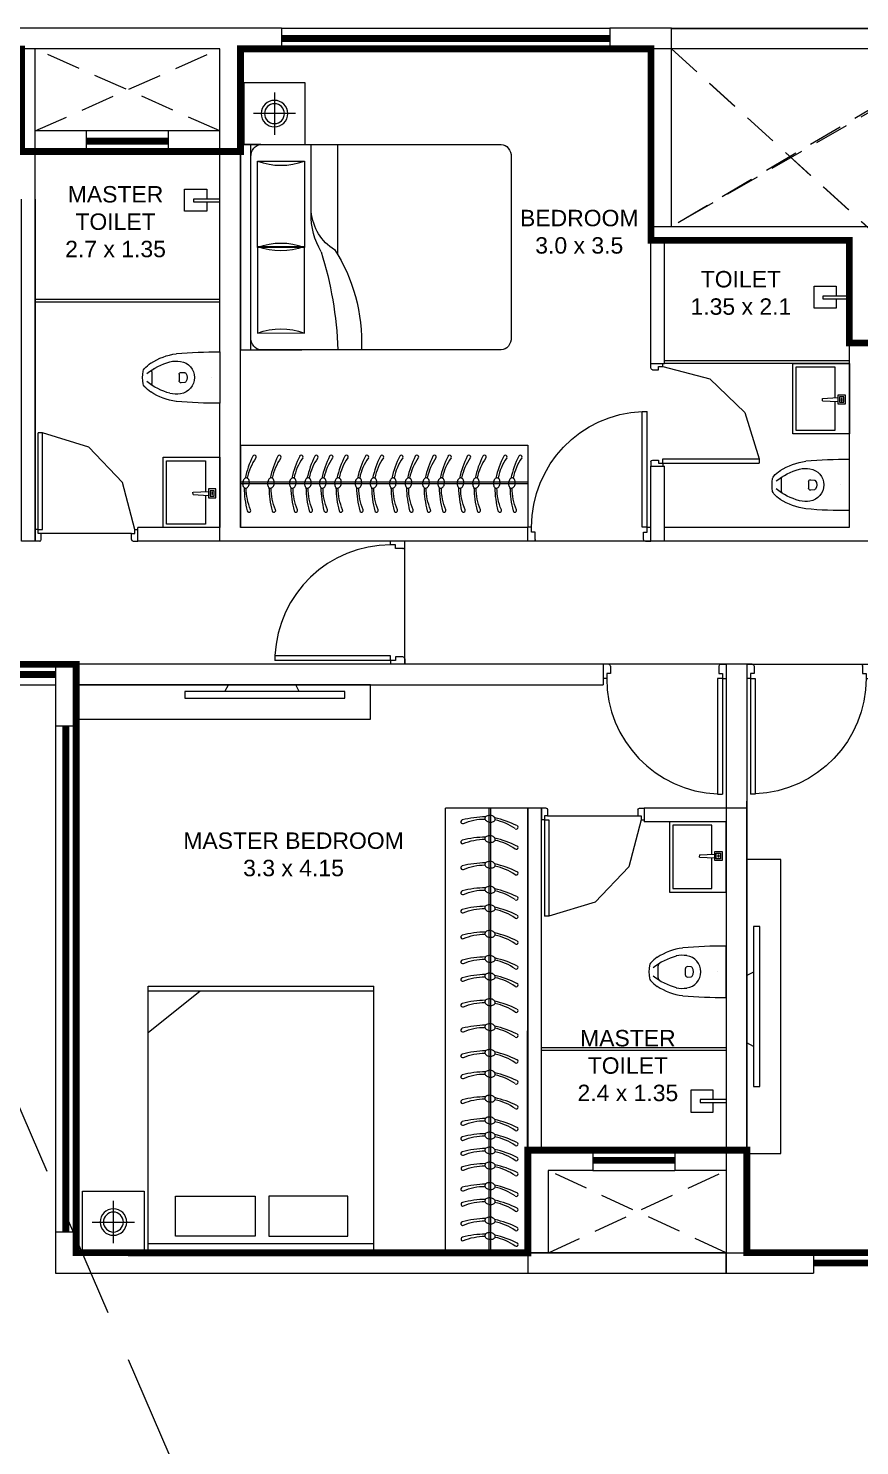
# Model space of a CAD drawing. Header units: inches. Extents: x 27644242 to 29761523, y -859349 to 216979.
# Drawn here: x 29036863 to 29042938, y -328594 to -318234 of the extents above; entities that cross this region are included whole.
import ezdxf

# ---------------------------------------------------------------- set-up
doc = ezdxf.new("R2010")
doc.units = ezdxf.units.IN
doc.header["$MEASUREMENT"] = 0
doc.set_wipeout_variables(frame=1)
for name, pattern in [('01-Xref Col Podium Lvl-1$0$HIDDEN', [0.375, 0.25, -0.125]), ('DASHED2', [0.375, 0.25, -0.125]), ('HIDDEN', [0.375, 0.25, -0.125])]:
    doc.linetypes.add(name, pattern=pattern)
doc.layers.get('Defpoints').update_dxf_attribs({"color": 8})
for name, color, linetype, lineweight in [('AHC-A-DUCT', 14, 'HIDDEN', 5), ('DOOR', 4, 'Continuous', 0), ('DOORS', 1, 'Continuous', 9), ('FURN', 250, 'Continuous', 0), ('RVA Site Boundary', 17, 'Continuous', 15), ('WALL', 7, 'Continuous', 20), ('WINDOW', 162, 'Continuous', 13)]:
    doc.layers.add(name, color=color, linetype=linetype, lineweight=lineweight)
doc.layers.add('text', color=7, linetype='Continuous')
doc.styles.add('AMITS', font='arial.ttf')

# ---------------------------------------------------------------- blocks, each defined once
blk = doc.blocks.new('A$C3C731254-flat-1')
at = {"layer": 'FURN'}
for p, q in [((-77430, -2802), (-77318, -2797)), ((-77430, -2820), (-77431, -2802)), ((-77430, -2820), (-77318, -2825))]:
    blk.add_line(p, q, dxfattribs=at)
for points in [[(-77233, -3061), (-77648, -3061), (-77648, -2547), (-77233, -2547)], [(-77263, -2843), (-77263, -2778), (-77318, -2778), (-77318, -2843)], [(-77275, -2831), (-77275, -2791), (-77306, -2791), (-77306, -2831)], [(-77287, -2819), (-77287, -2803), (-77293, -2803), (-77293, -2819)]]:
    blk.add_lwpolyline(points, close=True, dxfattribs=at)
blk.add_lwpolyline([(-77339, -2824), (-77339, -3036), (-77623, -3036), (-77623, -2572), (-77339, -2572), (-77339, -2798)], dxfattribs=at)
blk = doc.blocks.new('frerfdefr')
at = {"layer": 'FURN'}
for p, q in [((28735034, -3890), (28734433, -3890, 0)), ((28734433, -7140, 0), (28734434, -3890, 0)), ((28734753, -7140, 0), (28734753, -3890, 0)), ((28734765, -7140, 0), (28734765, -3890, 0)), ((28735033, -7140, 0), (28735034, -3890, 0)), ((28735034, -7140, 0), (28734433, -7140, 0))]:
    blk.add_line(p, q, dxfattribs=at)
at = {"layer": 'FURN', "extrusion": (6.40542e-09, -9.36485e-09, 1)}
for points in [[(28734726, -3953, 0.057952), (28734555, -3976, 1.08017), (28734564, -4001, -0.102886), (28734721, -3969, -0.821198)], [(28734726, -4101, 0.057952), (28734555, -4124, 1.08017), (28734563, -4149, -0.102886), (28734721, -4117, -0.821198)], [(28734726, -4289, 0.057952), (28734555, -4312, 1.08017), (28734564, -4337, -0.102886), (28734721, -4305, -0.821198)], [(28734726, -4471, 0.057952), (28734555, -4495, 1.08017), (28734564, -4520, -0.102886), (28734721, -4488, -0.821198)], [(28734726, -4607, 0.057952), (28734555, -4630, 1.08017), (28734563, -4655, -0.102886), (28734721, -4623, -0.821198)], [(28734726, -4795, 0.057952), (28734555, -4818, 1.08017), (28734564, -4843, -0.102886), (28734721, -4811, -0.821198)], [(28734726, -4977, 0.057952), (28734555, -5000, 1.08017), (28734564, -5025, -0.102886), (28734721, -4993, -0.821198)], [(28734726, -5106, 0.057952), (28734555, -5129, 1.08017), (28734563, -5154, -0.102886), (28734721, -5122, -0.821198)], [(28734726, -5294, 0.057952), (28734555, -5317, 1.08017), (28734564, -5342, -0.102886), (28734721, -5310, -0.821198)], [(28734726, -5476, 0.057952), (28734555, -5499, 1.08017), (28734564, -5524, -0.102886), (28734721, -5492, -0.821198)], [(28734726, -5664, 0.057952), (28734555, -5687, 1.08017), (28734564, -5712, -0.102886), (28734721, -5680, -0.821198)], [(28734726, -5816, 0.057952), (28734555, -5840, 1.08017), (28734564, -5865, -0.102886), (28734721, -5833, -0.821198)], [(28734726, -5999, 0.057952), (28734555, -6022, 1.08017), (28734564, -6047, -0.102886), (28734721, -6015, -0.821198)], [(28734726, -6158, 0.057952), (28734555, -6181, 1.08017), (28734564, -6206, -0.102886), (28734721, -6174, -0.821198)], [(28734726, -6269, 0.057952), (28734555, -6292, 1.08017), (28734564, -6317, -0.102886), (28734721, -6285, -0.821198)], [(28734726, -6377, 0.057952), (28734555, -6401, 1.08017), (28734564, -6426, -0.102886), (28734721, -6394, -0.821198)], [(28734726, -6488, 0.057952), (28734556, -6511, 1.08017), (28734564, -6536, -0.102886), (28734722, -6504, -0.821198)], [(28734726, -6638, 0.057952), (28734555, -6661, 1.08017), (28734564, -6686, -0.102886), (28734721, -6654, -0.821198)], [(28734726, -6749, 0.057952), (28734556, -6772, 1.08017), (28734564, -6797, -0.102886), (28734722, -6765, -0.821198)], [(28734726, -6889, 0.057952), (28734555, -6913, 1.08017), (28734564, -6938, -0.102886), (28734721, -6906, -0.821198)], [(28734726, -7003, 0.057952), (28734556, -7026, 1.08017), (28734564, -7051, -0.102886), (28734722, -7019, -0.821198)]]:
    blk.add_lwpolyline(points, format="xyb", dxfattribs=at)
for points in [[(28734721, -3963, 0.144333), (28734722, -3972, 0.107177), (28734730, -3981, 0.077818), (28734741, -3988, 0.065016), (28734756, -3991, 0.065016), (28734771, -3991, 0.077818), (28734783, -3987, 0.107177), (28734793, -3979, 0.144333), (28734796, -3971, 0.144333), (28734795, -3962, 0.107177), (28734787, -3952, 0.077818), (28734776, -3946, 0.065016), (28734761, -3943, 0.065016), (28734746, -3943, 0.077818), (28734733, -3947, 0.107177), (28734724, -3955, 0.144333)], [(28734720, -4112, 0.144333), (28734722, -4120, 0.107177), (28734730, -4130, 0.077818), (28734741, -4136, 0.065016), (28734756, -4140, 0.065016), (28734771, -4139, 0.077818), (28734783, -4135, 0.107177), (28734793, -4128, 0.144333), (28734796, -4119, 0.144333), (28734794, -4110, 0.107177), (28734787, -4101, 0.077818), (28734776, -4095, 0.065016), (28734761, -4091, 0.065016), (28734745, -4092, 0.077818), (28734733, -4096, 0.107177), (28734724, -4103, 0.144333)], [(28734721, -4300, 0.144333), (28734722, -4308, 0.107177), (28734730, -4318, 0.077818), (28734741, -4324, 0.065016), (28734756, -4328, 0.065016), (28734771, -4327, 0.077818), (28734783, -4323, 0.107177), (28734793, -4316, 0.144333), (28734796, -4307, 0.144333), (28734794, -4298, 0.107177), (28734787, -4289, 0.077818), (28734776, -4283, 0.065016), (28734761, -4279, 0.065016), (28734746, -4280, 0.077818), (28734733, -4284, 0.107177), (28734724, -4291, 0.144333)], [(28734721, -4482, 0.144333), (28734722, -4491, 0.107177), (28734730, -4500, 0.077818), (28734741, -4506, 0.065016), (28734756, -4510, 0.065016), (28734771, -4510, 0.077818), (28734783, -4506, 0.107177), (28734793, -4498, 0.144333), (28734796, -4490, 0.144333), (28734795, -4481, 0.107177), (28734787, -4471, 0.077818), (28734776, -4465, 0.065016), (28734761, -4461, 0.065016), (28734746, -4462, 0.077818), (28734733, -4466, 0.107177), (28734724, -4473, 0.144333)], [(28734720, -4617, 0.144333), (28734722, -4626, 0.107177), (28734730, -4635, 0.077818), (28734741, -4642, 0.065016), (28734756, -4645, 0.065016), (28734771, -4645, 0.077818), (28734783, -4641, 0.107177), (28734793, -4633, 0.144333), (28734796, -4625, 0.144333), (28734794, -4616, 0.107177), (28734787, -4607, 0.077818), (28734776, -4600, 0.065016), (28734761, -4597, 0.065016), (28734745, -4597, 0.077818), (28734733, -4601, 0.107177), (28734724, -4609, 0.144333)], [(28734721, -4805, 0.144333), (28734722, -4814, 0.107177), (28734730, -4823, 0.077818), (28734741, -4830, 0.065016), (28734756, -4833, 0.065016), (28734771, -4833, 0.077818), (28734783, -4829, 0.107177), (28734793, -4821, 0.144333), (28734796, -4813, 0.144333), (28734794, -4804, 0.107177), (28734787, -4795, 0.077818), (28734776, -4788, 0.065016), (28734761, -4785, 0.065016), (28734746, -4785, 0.077818), (28734733, -4789, 0.107177), (28734724, -4797, 0.144333)], [(28734721, -4987, 0.144333), (28734722, -4996, 0.107177), (28734730, -5006, 0.077818), (28734741, -5012, 0.065016), (28734756, -5016, 0.065016), (28734771, -5015, 0.077818), (28734783, -5011, 0.107177), (28734793, -5004, 0.144333), (28734796, -4995, 0.144333), (28734795, -4986, 0.107177), (28734787, -4977, 0.077818), (28734776, -4971, 0.065016), (28734761, -4967, 0.065016), (28734746, -4967, 0.077818), (28734733, -4971, 0.107177), (28734724, -4979, 0.144333)], [(28734720, -5116, 0.144333), (28734722, -5125, 0.107177), (28734730, -5134, 0.077818), (28734741, -5141, 0.065016), (28734756, -5144, 0.065016), (28734771, -5144, 0.077818), (28734783, -5140, 0.107177), (28734793, -5132, 0.144333), (28734796, -5124, 0.144333), (28734794, -5115, 0.107177), (28734787, -5106, 0.077818), (28734776, -5099, 0.065016), (28734761, -5096, 0.065016), (28734745, -5096, 0.077818), (28734733, -5100, 0.107177), (28734724, -5108, 0.144333)], [(28734721, -5304, 0.144333), (28734722, -5313, 0.107177), (28734730, -5322, 0.077818), (28734741, -5329, 0.065016), (28734756, -5332, 0.065016), (28734771, -5332, 0.077818), (28734783, -5328, 0.107177), (28734793, -5320, 0.144333), (28734796, -5312, 0.144333), (28734794, -5303, 0.107177), (28734787, -5294, 0.077818), (28734776, -5287, 0.065016), (28734761, -5284, 0.065016), (28734746, -5284, 0.077818), (28734733, -5288, 0.107177), (28734724, -5296, 0.144333)], [(28734721, -5486, 0.144333), (28734722, -5495, 0.107177), (28734730, -5505, 0.077818), (28734741, -5511, 0.065016), (28734756, -5514, 0.065016), (28734771, -5514, 0.077818), (28734783, -5510, 0.107177), (28734793, -5502, 0.144333), (28734796, -5494, 0.144333), (28734795, -5485, 0.107177), (28734787, -5476, 0.077818), (28734776, -5469, 0.065016), (28734761, -5466, 0.065016), (28734746, -5466, 0.077818), (28734733, -5470, 0.107177), (28734724, -5478, 0.144333)], [(28734721, -5675, 0.144333), (28734722, -5683, 0.107177), (28734730, -5693, 0.077818), (28734741, -5699, 0.065016), (28734756, -5703, 0.065016), (28734771, -5702, 0.077818), (28734783, -5698, 0.107177), (28734793, -5691, 0.144333), (28734796, -5682, 0.144333), (28734795, -5673, 0.107177), (28734787, -5664, 0.077818), (28734776, -5658, 0.065016), (28734761, -5654, 0.065016), (28734746, -5655, 0.077818), (28734734, -5658, 0.107177), (28734724, -5666, 0.144333)], [(28734721, -5827, 0.144333), (28734722, -5836, 0.107177), (28734730, -5845, 0.077818), (28734741, -5851, 0.065016), (28734756, -5855, 0.065016), (28734771, -5855, 0.077818), (28734784, -5851, 0.107177), (28734793, -5843, 0.144333), (28734796, -5835, 0.144333), (28734795, -5826, 0.107177), (28734787, -5816, 0.077818), (28734776, -5810, 0.065016), (28734761, -5806, 0.065016), (28734746, -5807, 0.077818), (28734734, -5811, 0.107177), (28734724, -5818, 0.144333)], [(28734721, -6009, 0.144333), (28734722, -6018, 0.107177), (28734730, -6027, 0.077818), (28734741, -6034, 0.065016), (28734756, -6037, 0.065016), (28734771, -6037, 0.077818), (28734784, -6033, 0.107177), (28734793, -6025, 0.144333), (28734796, -6017, 0.144333), (28734795, -6008, 0.107177), (28734787, -5999, 0.077818), (28734776, -5992, 0.065016), (28734761, -5989, 0.065016), (28734746, -5989, 0.077818), (28734734, -5993, 0.107177), (28734724, -6001, 0.144333)], [(28734721, -6168, 0.144333), (28734723, -6177, 0.107177), (28734730, -6187, 0.077818), (28734741, -6193, 0.065016), (28734756, -6197, 0.065016), (28734772, -6196, 0.077818), (28734784, -6192, 0.107177), (28734793, -6185, 0.144333), (28734797, -6176, 0.144333), (28734795, -6167, 0.107177), (28734787, -6158, 0.077818), (28734776, -6152, 0.065016), (28734761, -6148, 0.065016), (28734746, -6148, 0.077818), (28734734, -6152, 0.107177), (28734724, -6160, 0.144333)], [(28734721, -6279, 0.144333), (28734723, -6288, 0.107177), (28734730, -6297, 0.077818), (28734741, -6304, 0.065016), (28734756, -6307, 0.065016), (28734772, -6307, 0.077818), (28734784, -6303, 0.107177), (28734793, -6295, 0.144333), (28734797, -6287, 0.144333), (28734795, -6278, 0.107177), (28734787, -6268, 0.077818), (28734776, -6262, 0.065016), (28734761, -6259, 0.065016), (28734746, -6259, 0.077818), (28734734, -6263, 0.107177), (28734724, -6271, 0.144333)], [(28734721, -6388, 0.144333), (28734723, -6397, 0.107177), (28734730, -6406, 0.077818), (28734741, -6412, 0.065016), (28734756, -6416, 0.065016), (28734772, -6415, 0.077818), (28734784, -6412, 0.107177), (28734793, -6404, 0.144333), (28734797, -6396, 0.144333), (28734795, -6387, 0.107177), (28734787, -6377, 0.077818), (28734776, -6371, 0.065016), (28734761, -6367, 0.065016), (28734746, -6368, 0.077818), (28734734, -6372, 0.107177), (28734724, -6379, 0.144333)], [(28734721, -6498, 0.144333), (28734723, -6507, 0.107177), (28734730, -6517, 0.077818), (28734741, -6523, 0.065016), (28734756, -6526, 0.065016), (28734772, -6526, 0.077818), (28734784, -6522, 0.107177), (28734793, -6515, 0.144333), (28734797, -6506, 0.144333), (28734795, -6497, 0.107177), (28734787, -6488, 0.077818), (28734776, -6481, 0.065016), (28734761, -6478, 0.065016), (28734746, -6478, 0.077818), (28734734, -6482, 0.107177), (28734724, -6490, 0.144333)], [(28734721, -6648, 0.144333), (28734723, -6657, 0.107177), (28734730, -6667, 0.077818), (28734741, -6673, 0.065016), (28734756, -6676, 0.065016), (28734772, -6676, 0.077818), (28734784, -6672, 0.107177), (28734793, -6664, 0.144333), (28734797, -6656, 0.144333), (28734795, -6647, 0.107177), (28734787, -6638, 0.077818), (28734776, -6631, 0.065016), (28734761, -6628, 0.065016), (28734746, -6628, 0.077818), (28734734, -6632, 0.107177), (28734724, -6640, 0.144333)], [(28734721, -6759, 0.144333), (28734723, -6768, 0.107177), (28734730, -6777, 0.077818), (28734741, -6783, 0.065016), (28734756, -6787, 0.065016), (28734772, -6787, 0.077818), (28734784, -6783, 0.107177), (28734793, -6775, 0.144333), (28734797, -6767, 0.144333), (28734795, -6758, 0.107177), (28734787, -6748, 0.077818), (28734776, -6742, 0.065016), (28734761, -6738, 0.065016), (28734746, -6739, 0.077818), (28734734, -6743, 0.107177), (28734724, -6750, 0.144333)], [(28734721, -6900, 0.144333), (28734723, -6909, 0.107177), (28734730, -6918, 0.077818), (28734741, -6924, 0.065016), (28734756, -6928, 0.065016), (28734772, -6927, 0.077818), (28734784, -6924, 0.107177), (28734793, -6916, 0.144333), (28734797, -6908, 0.144333), (28734795, -6899, 0.107177), (28734787, -6889, 0.077818), (28734776, -6883, 0.065016), (28734761, -6879, 0.065016), (28734746, -6880, 0.077818), (28734734, -6884, 0.107177), (28734724, -6891, 0.144333)], [(28734721, -7013, 0.144333), (28734723, -7022, 0.107177), (28734730, -7032, 0.077818), (28734741, -7038, 0.065016), (28734756, -7041, 0.065016), (28734772, -7041, 0.077818), (28734784, -7037, 0.107177), (28734793, -7030, 0.144333), (28734797, -7021, 0.144333), (28734795, -7012, 0.107177), (28734787, -7003, 0.077818), (28734776, -6996, 0.065016), (28734761, -6993, 0.065016), (28734746, -6993, 0.077818), (28734734, -6997, 0.107177), (28734724, -7005, 0.144333)]]:
    blk.add_lwpolyline(points, format="xyb", close=True, dxfattribs=at)
for centre, radius, start, end in [((28734627, -4686, 0), 745, 63.8497, 77.1166), ((28734716, -4363, 0), 395, 55.0214, 78.5184), ((28734627, -4835, 0), 745, 63.8497, 77.1166), ((28734716, -4512, 0), 395, 55.0214, 78.5184), ((28734627, -5023, 0), 745, 63.8497, 77.1166), ((28734716, -4700, 0), 395, 55.0214, 78.5184), ((28734627, -5205, 0), 745, 63.8497, 77.1166), ((28734716, -4882, 0), 395, 55.0214, 78.5184), ((28734627, -5340, 0), 745, 63.8497, 77.1166), ((28734716, -5017, 0), 395, 55.0214, 78.5184), ((28734627, -5528, 0), 745, 63.8497, 77.1166), ((28734716, -5205, 0), 395, 55.0214, 78.5184), ((28734627, -5711, 0), 745, 63.8497, 77.1166), ((28734716, -5388, 0), 395, 55.0214, 78.5184), ((28734627, -5839, 0), 745, 63.8497, 77.1166), ((28734716, -5516, 0), 395, 55.0214, 78.5184), ((28734627, -6027, 0), 745, 63.8497, 77.1166), ((28734716, -5704, 0), 395, 55.0214, 78.5184), ((28734627, -6209, 0), 745, 63.8497, 77.1166), ((28734716, -5886, 0), 395, 55.0214, 78.5184), ((28734627, -6398, 0), 745, 63.8497, 77.1166), ((28734716, -6075, 0), 395, 55.0214, 78.5184), ((28734627, -6550, 0), 745, 63.8497, 77.1166), ((28734716, -6227, 0), 395, 55.0214, 78.5184), ((28734627, -6732, 0), 745, 63.8497, 77.1166), ((28734716, -6409, 0), 395, 55.0214, 78.5184), ((28734627, -6892, 0), 745, 63.8497, 77.1166), ((28734716, -6569, 0), 395, 55.0214, 78.5184), ((28734627, -7002, 0), 745, 63.8497, 77.1166), ((28734716, -6679, 0), 395, 55.0214, 78.5184), ((28734628, -7111, 0), 745, 63.8497, 77.1166), ((28734716, -6788, 0), 395, 55.0214, 78.5184), ((28734628, -7222, 0), 745, 63.8497, 77.1166), ((28734716, -6899, 0), 395, 55.0214, 78.5184), ((28734950, -6564, 0), 13.2, 235.0212, 63.8495), ((28734628, -7371, 0), 745, 63.8497, 77.1166), ((28734716, -7048, 0), 395, 55.0214, 78.5184), ((28734950, -6714, 0), 13.2, 235.0212, 63.8495), ((28734628, -7482, 0), 745, 63.8497, 77.1166), ((28734716, -7159, 0), 395, 55.0214, 78.5184), ((28734950, -6825, 0), 13.2, 235.0212, 63.8495), ((28734628, -7623, 0), 745, 63.8497, 77.1166), ((28734716, -7300, 0), 395, 55.0214, 78.5184), ((28734628, -7737, 0), 745, 63.8497, 77.1166), ((28734716, -7414, 0), 395, 55.0214, 78.5184), ((28734950, -6966, 0), 13.2, 235.0212, 63.8495), ((28734950, -7079, 0), 13.2, 235.0212, 63.8495)]:
    blk.add_arc(centre, radius, start, end, dxfattribs=at)
blk = doc.blocks.new('TVVVV')
at = {"layer": 'FURN', "ltscale": 1000, "elevation": 0}
blk.add_lwpolyline([(-130, 740), (-82, 740), (-82, -429), (-130, -429)], close=True, dxfattribs=at)
for points in [[(-130, 447), (-179, 422)], [(-130, -96), (-179, -71)]]:
    blk.add_lwpolyline(points, dxfattribs=at)
blk = doc.blocks.new('A$C6E20521E-flat-1-flatten-1')
at = {"layer": 'DOORS', "color": 251}
for p, q in [((-63, 103), (-63, 949)), ((-63, 949), (-27, 949)), ((-27, 103), (-27, 949)), ((-900, 0), (-900, 103)), ((-873, 103), (-900, 103)), ((0, 0), (-900, 0)), ((-873, 67), (-873, 103)), ((-846, 67), (-873, 67)), ((-846, 13), (-846, 67)), ((-27, 103), (-63, 103)), ((-54, 13), (-54, 67)), ((-54, 67), (-27, 67)), ((-27, 103), (0, 103)), ((-27, 67), (-27, 103)), ((0, 0), (0, 103)), ((-859, 0), (-900, 0)), ((-40, 0), (0, 0))]:
    blk.add_line(p, q, dxfattribs=at)
at = {"layer": 'DOORS', "color": 251, "extrusion": (0, 0, -1)}
for centre, major_axis, start_param, end_param in [((-27, 103), (-729, -429), 0.531535, 2.059765), ((-859, 13), (-11.7, -6.7), 3.665191, 5.235988), ((-40, 13), (-11.7, -6.7), 5.235988, 6.806784)]:
    blk.add_ellipse(centre, major_axis=major_axis, ratio=1, start_param=start_param, end_param=end_param, dxfattribs=at)
blk = doc.blocks.new('A$C700F438C')
at = {"layer": 'FURN', "color": 8, "extrusion": (-6.65399e-08, 5.27913e-08, 1)}
for p, q in [((0.073, 1.5, 0), (1.83, 1.5, 0)), ((1.98, 1.5, 0), (1.53, 1.5, 0)), ((1.98, 1.5, 0), (1.53, 1.5, 0)), ((1.98, 1.5, 0), (1.53, 1.5, 0)), ((1.904, 1.5, 0), (1.904, 0, 0)), ((0, 0.091, 0), (0, 1.409, 0)), ((1.855, 1.378, 0), (1.512, 1.378, 0)), ((1.512, 1.378, 0), (1.512, 0.747, 0)), ((1.855, 0.747, 0), (1.855, 1.378, 0)), ((1.267, 0.799, 0), (1.267, 0, 0)), ((1.512, 0.122, 0), (1.512, 0.754, 0)), ((1.512, 0.754, 0), (1.855, 0.754, 0)), ((1.512, 0.747, 0), (1.855, 0.747, 0)), ((1.855, 0.754, 0), (1.855, 0.122, 0)), ((1.463, 0.503, 0), (1.463, 0, 0)), ((1.855, 0.122, 0), (1.512, 0.122, 0)), ((1.83, 0, 0), (0.074, 0, 0)), ((1.904, 0, 0), (1.98, 0, 0))]:
    blk.add_line(p, q, dxfattribs=at)
at = {"layer": 'FURN', "linetype": 'Continuous', "lineweight": 0, "extrusion": (-6.65399e-08, 5.27913e-08, 1)}
blk.add_line((1.83, 0, 0), (1.917, 0, 0), dxfattribs=at)
at = {"layer": 'FURN', "color": 8, "extrusion": (6.65399e-08, -5.27913e-08, -1)}
for centre, major_axis, ratio, start_param, end_param in [((0.073, 1.409, 0), (0, -0.0914, 0), 0.803207, 1.570796, 3.141593), ((1.959, 1.454, 0), (0, -1.077, 0), 0.803207, 0.880587, 1.613256), ((3.067, 1.603, 0), (0, -2.243, 0), 0.803207, 1.197175, 1.525138), ((1.83, 1.409, 0), (0, -0.0914, 0), 0.803207, 3.141593, 4.712389), ((1.683, 2.11, 0), (0, -0.762, 0), 0.803207, -0.283794, 0.283794), ((0.669, 0.085, 0), (-0.705, -0.615, 0), 0.604617, 2.952061, 3.536756), ((-0.032, 0.19, 0), (-1.467, -0.494, 0), 0.581007, 3.019706, 3.343381), ((1.684, 0.015, 0), (0, -0.762, 0), 0.803207, 2.857799, 3.425387), ((0.074, 0.091, 0), (0, -0.0914, 0), 0.803207, 0, 1.570796), ((1.83, 0.092, 0), (0, -0.0914, 0), 0.803207, -1.570796, 0)]:
    blk.add_ellipse(centre, major_axis=major_axis, ratio=ratio, start_param=start_param, end_param=end_param, dxfattribs=at)
at = {"layer": 'FURN', "color": 8, "extrusion": (-6.65399e-08, 5.27913e-08, 1)}
for centre, start_param, end_param in [((1.683, 1.485, 0), -0.283794, 0.283794), ((1.684, -0.61, 0), 2.857799, 3.425387)]:
    blk.add_ellipse(centre, major_axis=(0, -0.762, 0), ratio=0.803207, start_param=start_param, end_param=end_param, dxfattribs=at)
blk = doc.blocks.new('BEDROOM')
at = {"layer": 'FURN', "linetype": 'Continuous', "extrusion": (-5.00305e-08, -8.66553e-08, 1)}
for p, q in [((1066, 501, 0), (1066, 193, 0)), ((912, 347, 0), (1220, 347, 0))]:
    blk.add_line(p, q, dxfattribs=at)
at = {"layer": 'FURN', "ltscale": 500}
blk.add_line((1315, 122, 0), (1315, -1378, 0), dxfattribs=at)
at = {"layer": 'FURN', "ltscale": 0.05, "extrusion": (-5.00305e-08, -8.66553e-08, 1), "elevation": 0}
blk.add_lwpolyline([(1291, 122), (841, 122), (841, 572), (1291, 572)], close=True, dxfattribs=at)
at = {"layer": 'FURN', "linetype": 'Continuous', "extrusion": (-5.00305e-08, -8.66553e-08, 1)}
for radius in [97, 72.8]:
    blk.add_circle((1066, 347, 0), radius, dxfattribs=at)
at = {"layer": 'FURN', "extrusion": (-3.01072e-07, 1.30707e-07, 1), "xscale": -1000.000000000015, "yscale": 1000.000000000015, "zscale": 1000.000000000007, "rotation": 180.0236273616612}
blk.add_blockref('A$C700F438C', (-665, 121, 0), dxfattribs=at)
blk = doc.blocks.new('A$C3D5F2F58')
at = {"color": 0, "linetype": 'ByBlock'}
blk.add_wipeout([(188, 0), (-188, 0), (-185, -125), (-183, -194), (-179, -263), (-176, -302), (-170, -349), (-151, -415), (-144, -433), (-131, -459), (-112, -495), (-106, -504), (-86, -530), (-72, -545), (-64, -553), (-56, -558), (-41, -562), (-23, -564), (3, -565), (30, -563), (47, -561), (56, -558), (74, -543), (101, -511), (135, -451), (158, -392), (171, -340), (179, -260), (185, -136), (187, -46)], dxfattribs=at)
for p, q in [((-188, 0), (188, 0)), ((0, -63), (0, -63)), ((-38, -282), (-36, -255)), ((-24, -298), (24, -298)), ((36, -255), (38, -282)), ((-43, -497), (43, -497))]:
    blk.add_line(p, q, dxfattribs=at)
at = {"color": 0, "linetype": 'ByBlock', "extrusion": (0, 0, -1)}
for centre, major_axis, ratio, start_param, end_param in [((3903, 5), (4088, 164), 0.940247, 3.100232, 3.182953), ((-3903, 5), (-4088, 164), 0.940247, 3.100232, 3.182953), ((0, -305), (84.4, 84.4), 1, 4.07333, 6.922251), ((87, -319), (147, 147), 1, 3.705861, 4.079165), ((-24, -284), (10, 10), 1, 2.356198, 4.018929), ((-27, -256), (6.03, 6.03), 1, 4.01894, 4.852375), ((0, -292), (-38.2, 38.2), 1, 0.139988, 1.430816), ((24, -284), (-10, 10), 1, 2.264265, 3.926995), ((27, -256), (6.03, 6.03), 1, -0.139979, 0.693472), ((-87, -319), (-147, 147), 1, 2.204028, 2.577331), ((276, -258), (321, 321), 1, 3.353441, 3.79389), ((326, -246), (-323, 323), 1, 4.816657, 5.23508), ((-326, -246), (-323, 323), 1, 2.618909, 3.037332), ((-276, -258), (-321, 321), 1, 2.489302, 2.929752), ((119, -350), (193, 193), 1, 3.092098, 3.328462), ((-43, -474), (16.1, 16.1), 1, 2.356198, 3.387836), ((43, -474), (16.1, 16.1), 1, 1.324559, 2.356198), ((-119, -350), (193, 193), 1, 1.383935, 1.620298), ((-41, -527), (24.1, 24.1), 1, 2.528301, 3.092099), ((0, -292), (-193, 193), 1, 3.75489, 4.099099), ((41, -527), (24.1, 24.1), 1, 1.620298, 2.184095)]:
    blk.add_ellipse(centre, major_axis=major_axis, ratio=ratio, start_param=start_param, end_param=end_param, dxfattribs=at)
blk = doc.blocks.new('A$C3E645E75')
at = {"extrusion": (0, 0, -1), "zscale": -0.9999999999999998, "rotation": 179.9999999999989}
blk.add_blockref('A$C3D5F2F58', (0, 0), dxfattribs=at)
blk = doc.blocks.new('A$C3A956F37-flat-1')
at = {"layer": 'FURN'}
blk.add_line((-168, 90), (0, 90), dxfattribs=at)
for points in [[(-97, 67), (-97, 0), (-259, 0), (-259, 161), (-97, 161), (-97, 90)], [(0, 67), (-191, 67), (-191, 90), (-168, 90)]]:
    blk.add_lwpolyline(points, dxfattribs=at)
blk = doc.blocks.new('edddew234')
at = {"layer": 'FURN', "linetype": 'Continuous', "extrusion": (5.00305e-08, 8.66553e-08, 1)}
for p, q in [((1391, 2058, 0), (1391, 1750, 0)), ((1545, 1904, 0), (1237, 1904, 0))]:
    blk.add_line(p, q, dxfattribs=at)
at = {"layer": 'FURN', "ltscale": 0.05, "extrusion": (5.00305e-08, 8.66553e-08, 1)}
for p, q in [((1616, 1650, 0), (-334, 1650, 0)), ((-334, 1650, 0), (-334, 0, 0)), ((6, 1650, 0), (-299, 1271, 0)), ((-299, 1650, 0), (-299, 0, 0)), ((1547, 1650, 0), (1547, 0, 0)), ((1616, 1650, 0), (1616, 0, 0)), ((1616, 0, 0), (-334, 0, 0))]:
    blk.add_line(p, q, dxfattribs=at)
blk.add_lwpolyline([(1166, 1679), (1616, 1679), (1616, 2129), (1166, 2129)], close=True, dxfattribs=at)
at = {"layer": 'FURN', "linetype": 'Continuous', "extrusion": (5.00305e-08, 8.66553e-08, 1)}
for points in [[(1494, 1449), (1203, 1449), (1203, 869), (1494, 869)], [(1494, 190), (1203, 190), (1203, 769), (1494, 769)]]:
    blk.add_lwpolyline(points, close=True, dxfattribs=at)
for radius in [97, 72.8]:
    blk.add_circle((1391, 1904), radius, dxfattribs=at)
blk = doc.blocks.new('A$C65A37FE3-flatten-3')
at = {"layer": 'DOOR', "color": 252, "true_color": 0x939598}
for p, q in [((0, -34), (0, 0)), ((0, 0), (86, 0)), ((11, -45), (56, -45)), ((56, -45), (56, -23)), ((56, -23), (86, -23)), ((86, -23), (86, 0)), ((86, -23), (86, -53)), ((86, -23), (791, -23)), ((86, -53), (791, -53)), ((791, -53), (791, -23)), ((0, -716), (0, -750)), ((11, -705), (56, -705)), ((56, -705), (56, -728)), ((0, -750), (86, -750)), ((56, -728), (86, -728)), ((86, -728), (86, -750))]:
    blk.add_line(p, q, dxfattribs=at)
for points in [[(0, -34), (3, -42), (11, -45)], [(86, -728), (430, -638), (687, -392), (791, -53)], [(11, -705), (6, -707), (2, -711), (0, -716)]]:
    blk.add_lwpolyline(points, dxfattribs=at)
blk = doc.blocks.new('DEFE')
at = {"layer": 'AHC-A-DUCT', "linetype": 'DASHED2', "ltscale": 1000}
for p, q in [((28869806, 51560, 0), (28871156, 52160, 0)), ((28871156, 51560, 0), (28869806, 52160, 0)), ((28874456, 52160), (28876656, 50160)), ((28876706, 52160), (28874456, 50860)), ((28874856, 43360), (28873556, 43960)), ((28873557, 43360), (28874856, 43960))]:
    blk.add_line(p, q, dxfattribs=at)
at = {"layer": 'FURN', "ltscale": 500}
for p, q in [((28869806, 50331), (28871157, 50331)), ((28869806, 50311), (28871157, 50311)), ((28875757, 49880), (28874406, 49880)), ((28875757, 49860), (28874406, 49860)), ((28870511, 48617), (28869851, 48617)), ((28873551, 46553), (28874211, 46553)), ((28873506, 44860), (28874857, 44860)), ((28873506, 44840), (28874857, 44840))]:
    blk.add_line(p, q, dxfattribs=at)
at = {"layer": 'FURN'}
for p, q in [((28871306, 49261, 0), (28871306, 48660, 0)), ((28873406, 49261, 0), (28871306, 49261, 0)), ((28873406, 49262, 0), (28873407, 48661)), ((28873406, 48992, 0), (28871306, 48992, 0)), ((28873406, 48980, 0), (28871306, 48980, 0)), ((28873407, 48661), (28871306, 48661))]:
    blk.add_line(p, q, dxfattribs=at)
at = {"layer": 'FURN', "extrusion": (9.36485e-09, 6.40542e-09, 1)}
for points in [[(28871343, 48948, 0.144333), (28871352, 48950, 0.107177), (28871361, 48957, 0.077818), (28871368, 48968, 0.065016), (28871371, 48983, 0.065016), (28871371, 48999, 0.077818), (28871367, 49011, 0.107177), (28871359, 49020, 0.144333), (28871351, 49024, 0.144333), (28871342, 49022, 0.107177), (28871333, 49014, 0.077818), (28871326, 49003, 0.065016), (28871323, 48988, 0.065016), (28871323, 48973, 0.077818), (28871327, 48961, 0.107177), (28871335, 48951, 0.144333)], [(28871525, 48948, 0.144333), (28871534, 48950, 0.107177), (28871544, 48957, 0.077818), (28871550, 48968, 0.065016), (28871554, 48983, 0.065016), (28871553, 48999, 0.077818), (28871549, 49011, 0.107177), (28871542, 49020, 0.144333), (28871533, 49024, 0.144333), (28871524, 49022, 0.107177), (28871515, 49014, 0.077818), (28871509, 49003, 0.065016), (28871505, 48988, 0.065016), (28871505, 48973, 0.077818), (28871509, 48961, 0.107177), (28871517, 48951, 0.144333)], [(28871685, 48948, 0.144333), (28871694, 48950, 0.107177), (28871703, 48957, 0.077818), (28871709, 48968, 0.065016), (28871713, 48983, 0.065016), (28871713, 48999, 0.077818), (28871709, 49011, 0.107177), (28871701, 49020, 0.144333), (28871693, 49024, 0.144333), (28871684, 49022, 0.107177), (28871674, 49014, 0.077818), (28871668, 49003, 0.065016), (28871664, 48988, 0.065016), (28871665, 48973, 0.077818), (28871669, 48961, 0.107177), (28871676, 48951, 0.144333)], [(28871795, 48948, 0.144333), (28871804, 48950, 0.107177), (28871814, 48957, 0.077818), (28871820, 48969, 0.065016), (28871824, 48983, 0.065016), (28871823, 48999, 0.077818), (28871819, 49011, 0.107177), (28871812, 49020, 0.144333), (28871803, 49024, 0.144333), (28871794, 49022, 0.107177), (28871785, 49014, 0.077818), (28871779, 49003, 0.065016), (28871775, 48988, 0.065016), (28871775, 48973, 0.077818), (28871779, 48961, 0.107177), (28871787, 48952, 0.144333)], [(28871904, 48948, 0.144333), (28871913, 48950, 0.107177), (28871922, 48957, 0.077818), (28871929, 48969, 0.065016), (28871932, 48983, 0.065016), (28871932, 48999, 0.077818), (28871928, 49011, 0.107177), (28871920, 49020, 0.144333), (28871912, 49024, 0.144333), (28871903, 49022, 0.107177), (28871894, 49014, 0.077818), (28871887, 49003, 0.065016), (28871884, 48988, 0.065016), (28871884, 48973, 0.077818), (28871888, 48961, 0.107177), (28871896, 48952, 0.144333)], [(28872015, 48948, 0.144333), (28872024, 48950, 0.107177), (28872033, 48957, 0.077818), (28872039, 48969, 0.065016), (28872043, 48984, 0.065016), (28872043, 48999, 0.077818), (28872039, 49011, 0.107177), (28872031, 49020, 0.144333), (28872023, 49024, 0.144333), (28872014, 49022, 0.107177), (28872004, 49015, 0.077818), (28871998, 49003, 0.065016), (28871994, 48989, 0.065016), (28871995, 48973, 0.077818), (28871999, 48961, 0.107177), (28872006, 48952, 0.144333)], [(28872165, 48948, 0.144333), (28872174, 48950, 0.107177), (28872183, 48957, 0.077818), (28872189, 48969, 0.065016), (28872193, 48983, 0.065016), (28872192, 48999, 0.077818), (28872188, 49011, 0.107177), (28872181, 49020, 0.144333), (28872172, 49024, 0.144333), (28872164, 49022, 0.107177), (28872154, 49014, 0.077818), (28872148, 49003, 0.065016), (28872144, 48988, 0.065016), (28872145, 48973, 0.077818), (28872149, 48961, 0.107177), (28872156, 48952, 0.144333)], [(28872275, 48948, 0.144333), (28872284, 48950, 0.107177), (28872294, 48957, 0.077818), (28872300, 48969, 0.065016), (28872303, 48984, 0.065016), (28872303, 48999, 0.077818), (28872299, 49011, 0.107177), (28872291, 49020, 0.144333), (28872283, 49024, 0.144333), (28872274, 49022, 0.107177), (28872265, 49015, 0.077818), (28872258, 49003, 0.065016), (28872255, 48989, 0.065016), (28872255, 48973, 0.077818), (28872259, 48961, 0.107177), (28872267, 48952, 0.144333)], [(28872416, 48948, 0.144333), (28872425, 48950, 0.107177), (28872434, 48957, 0.077818), (28872441, 48969, 0.065016), (28872444, 48983, 0.065016), (28872444, 48999, 0.077818), (28872440, 49011, 0.107177), (28872432, 49020, 0.144333), (28872424, 49024, 0.144333), (28872415, 49022, 0.107177), (28872406, 49014, 0.077818), (28872399, 49003, 0.065016), (28872396, 48988, 0.065016), (28872396, 48973, 0.077818), (28872400, 48961, 0.107177), (28872408, 48952, 0.144333)], [(28872530, 48948, 0.144333), (28872539, 48950, 0.107177), (28872548, 48957, 0.077818), (28872554, 48969, 0.065016), (28872558, 48984, 0.065016), (28872558, 48999, 0.077818), (28872554, 49011, 0.107177), (28872546, 49020, 0.144333), (28872538, 49024, 0.144333), (28872529, 49022, 0.107177), (28872519, 49015, 0.077818), (28872513, 49003, 0.065016), (28872509, 48989, 0.065016), (28872510, 48973, 0.077818), (28872514, 48961, 0.107177), (28872521, 48952, 0.144333)], [(28872658, 48948, 0.144333), (28872667, 48950, 0.107177), (28872677, 48957, 0.077818), (28872683, 48969, 0.065016), (28872687, 48983, 0.065016), (28872686, 48999, 0.077818), (28872682, 49011, 0.107177), (28872675, 49020, 0.144333), (28872666, 49024, 0.144333), (28872657, 49022, 0.107177), (28872648, 49014, 0.077818), (28872642, 49003, 0.065016), (28872638, 48988, 0.065016), (28872638, 48973, 0.077818), (28872642, 48961, 0.107177), (28872650, 48952, 0.144333)], [(28872769, 48948, 0.144333), (28872778, 48950, 0.107177), (28872787, 48957, 0.077818), (28872794, 48969, 0.065016), (28872797, 48984, 0.065016), (28872797, 48999, 0.077818), (28872793, 49011, 0.107177), (28872785, 49020, 0.144333), (28872777, 49024, 0.144333), (28872768, 49022, 0.107177), (28872758, 49015, 0.077818), (28872752, 49003, 0.065016), (28872749, 48989, 0.065016), (28872749, 48973, 0.077818), (28872753, 48961, 0.107177), (28872761, 48952, 0.144333)], [(28872910, 48948, 0.144333), (28872919, 48950, 0.107177), (28872928, 48957, 0.077818), (28872935, 48969, 0.065016), (28872938, 48983, 0.065016), (28872938, 48999, 0.077818), (28872934, 49011, 0.107177), (28872926, 49020, 0.144333), (28872918, 49024, 0.144333), (28872909, 49022, 0.107177), (28872899, 49014, 0.077818), (28872893, 49003, 0.065016), (28872890, 48988, 0.065016), (28872890, 48973, 0.077818), (28872894, 48961, 0.107177), (28872902, 48952, 0.144333)], [(28873023, 48948, 0.144333), (28873032, 48950, 0.107177), (28873042, 48957, 0.077818), (28873048, 48969, 0.065016), (28873052, 48984, 0.065016), (28873051, 48999, 0.077818), (28873047, 49011, 0.107177), (28873040, 49020, 0.144333), (28873031, 49024, 0.144333), (28873022, 49022, 0.107177), (28873013, 49015, 0.077818), (28873007, 49003, 0.065016), (28873003, 48989, 0.065016), (28873004, 48973, 0.077818), (28873007, 48961, 0.107177), (28873015, 48952, 0.144333)], [(28873176, 48948, 0.144333), (28873184, 48950, 0.107177), (28873194, 48957, 0.077818), (28873200, 48969, 0.065016), (28873204, 48983, 0.065016), (28873203, 48999, 0.077818), (28873199, 49011, 0.107177), (28873192, 49020, 0.144333), (28873183, 49024, 0.144333), (28873174, 49022, 0.107177), (28873165, 49014, 0.077818), (28873159, 49003, 0.065016), (28873155, 48988, 0.065016), (28873156, 48973, 0.077818), (28873159, 48961, 0.107177), (28873167, 48952, 0.144333)], [(28873286, 48948, 0.144333), (28873295, 48950, 0.107177), (28873304, 48957, 0.077818), (28873311, 48969, 0.065016), (28873314, 48984, 0.065016), (28873314, 48999, 0.077818), (28873310, 49011, 0.107177), (28873302, 49020, 0.144333), (28873294, 49024, 0.144333), (28873285, 49022, 0.107177), (28873276, 49015, 0.077818), (28873269, 49003, 0.065016), (28873266, 48989, 0.065016), (28873266, 48973, 0.077818), (28873270, 48961, 0.107177), (28873278, 48952, 0.144333)]]:
    blk.add_lwpolyline(points, format="xyb", close=True, dxfattribs=at)
for points in [[(28871333, 48953, 0.057952), (28871356, 48782, 1.08017), (28871381, 48791, -0.102886), (28871349, 48948, -0.821198)], [(28871515, 48953, 0.057952), (28871538, 48782, 1.08017), (28871563, 48791, -0.102886), (28871531, 48948, -0.821198)], [(28871675, 48953, 0.057952), (28871698, 48783, 1.08017), (28871723, 48791, -0.102886), (28871691, 48949, -0.821198)], [(28871785, 48953, 0.057952), (28871808, 48783, 1.08017), (28871833, 48791, -0.102886), (28871801, 48949, -0.821198)], [(28871894, 48953, 0.057952), (28871917, 48783, 1.08017), (28871942, 48791, -0.102886), (28871910, 48949, -0.821198)], [(28872004, 48953, 0.057952), (28872028, 48783, 1.08017), (28872053, 48791, -0.102886), (28872021, 48949, -0.821198)], [(28872154, 48953, 0.057952), (28872178, 48783, 1.08017), (28872203, 48791, -0.102886), (28872171, 48949, -0.821198)], [(28872265, 48953, 0.057952), (28872288, 48783, 1.08017), (28872313, 48791, -0.102886), (28872281, 48949, -0.821198)], [(28872406, 48953, 0.057952), (28872429, 48783, 1.08017), (28872454, 48791, -0.102886), (28872422, 48949, -0.821198)], [(28872519, 48953, 0.057952), (28872543, 48783, 1.08017), (28872568, 48791, -0.102886), (28872536, 48949, -0.821198)], [(28872648, 48953, 0.057952), (28872671, 48783, 1.08017), (28872696, 48791, -0.102886), (28872664, 48949, -0.821198)], [(28872759, 48953, 0.057952), (28872782, 48783, 1.08017), (28872807, 48791, -0.102886), (28872775, 48949, -0.821198)], [(28872900, 48953, 0.057952), (28872923, 48783, 1.08017), (28872948, 48791, -0.102886), (28872916, 48949, -0.821198)], [(28873013, 48953, 0.057952), (28873036, 48783, 1.08017), (28873061, 48791, -0.102886), (28873029, 48949, -0.821198)], [(28873165, 48953, 0.057952), (28873188, 48783, 1.08017), (28873213, 48791, -0.102886), (28873181, 48949, -0.821198)], [(28873276, 48953, 0.057952), (28873299, 48783, 1.08017), (28873324, 48791, -0.102886), (28873292, 48949, -0.821198)]]:
    blk.add_lwpolyline(points, format="xyb", dxfattribs=at)
at = {"layer": 'FURN', "ltscale": 500}
for points in [[(28870106, 47511), (28870106, 47261), (28872256, 47261), (28872256, 47511)], [(28875006, 44085), (28875256, 44085), (28875256, 46234), (28875006, 46234)]]:
    blk.add_lwpolyline(points, close=True, dxfattribs=at)
at = {"layer": 'FURN', "extrusion": (9.36485e-09, 6.40542e-09, 1)}
for centre, radius, start, end in [((28872066, 48854, 0), 745, 153.8497, 167.1166), ((28871743, 48943, 0), 395, 145.0214, 168.5184), ((28871409, 49177, 0), 13.2, 325.0212, 153.8495), ((28872249, 48855, 0), 745, 153.8497, 167.1166), ((28871926, 48943, 0), 395, 145.0214, 168.5184), ((28871591, 49177, 0), 13.2, 325.0212, 153.8495), ((28872408, 48855, 0), 745, 153.8497, 167.1166), ((28872085, 48943, 0), 395, 145.0214, 168.5184), ((28871751, 49177, 0), 13.2, 325.0212, 153.8495), ((28872519, 48855, 0), 745, 153.8497, 167.1166), ((28872196, 48944, 0), 395, 145.0214, 168.5184), ((28871861, 49177, 0), 13.2, 325.0212, 153.8495), ((28872627, 48855, 0), 745, 153.8497, 167.1166), ((28872304, 48944, 0), 395, 145.0214, 168.5184), ((28871970, 49177, 0), 13.2, 325.0212, 153.8495), ((28872738, 48855, 0), 745, 153.8497, 167.1166), ((28872415, 48944, 0), 395, 145.0214, 168.5184), ((28872081, 49177, 0), 13.2, 325.0212, 153.8495), ((28872888, 48855, 0), 745, 153.8497, 167.1166), ((28872565, 48944, 0), 395, 145.0214, 168.5184), ((28872231, 49177, 0), 13.2, 325.0212, 153.8495), ((28872998, 48855, 0), 745, 153.8497, 167.1166), ((28872675, 48944, 0), 395, 145.0214, 168.5184), ((28872341, 49177, 0), 13.2, 325.0212, 153.8495), ((28873139, 48855, 0), 745, 153.8497, 167.1166), ((28872816, 48944, 0), 395, 145.0214, 168.5184), ((28872482, 49177, 0), 13.2, 325.0212, 153.8495), ((28873253, 48855, 0), 745, 153.8497, 167.1166), ((28872930, 48944, 0), 395, 145.0214, 168.5184), ((28872596, 49177, 0), 13.2, 325.0212, 153.8495), ((28873382, 48855, 0), 745, 153.8497, 167.1166), ((28873059, 48944, 0), 395, 145.0214, 168.5184), ((28872724, 49177, 0), 13.2, 325.0212, 153.8495), ((28873492, 48855, 0), 745, 153.8497, 167.1166), ((28873169, 48944, 0), 395, 145.0214, 168.5184), ((28872835, 49177, 0), 13.2, 325.0212, 153.8495), ((28873633, 48855, 0), 745, 153.8497, 167.1166), ((28873310, 48944, 0), 395, 145.0214, 168.5184), ((28872976, 49177, 0), 13.2, 325.0212, 153.8495), ((28873747, 48855, 0), 745, 153.8497, 167.1166), ((28873424, 48944, 0), 395, 145.0214, 168.5184), ((28873090, 49177, 0), 13.2, 325.0212, 153.8495), ((28873899, 48855, 0), 745, 153.8497, 167.1166), ((28873576, 48944, 0), 395, 145.0214, 168.5184), ((28873242, 49177, 0), 13.2, 325.0212, 153.8495), ((28874009, 48855, 0), 745, 153.8497, 167.1166), ((28873686, 48944, 0), 395, 145.0214, 168.5184), ((28873352, 49177, 0), 13.2, 325.0212, 153.8495)]:
    blk.add_arc(centre, radius, start, end, dxfattribs=at)
at = {"layer": 'FURN', "extrusion": (6.40542e-09, -9.36485e-09, 1)}
for centre in [(28873322, 46470, 0), (28873322, 46322, 0), (28873322, 46134, 0), (28873322, 45951, 0), (28873322, 45816, 0), (28873322, 45628, 0), (28873322, 45446, 0), (28873322, 45317, 0), (28873322, 45129, 0), (28873322, 44947, 0), (28873322, 44759, 0), (28873322, 44606, 0), (28873322, 44424, 0), (28873322, 44265, 0), (28873322, 44154, 0), (28873322, 44045, 0)]:
    blk.add_arc(centre, 13.2, 235.0212, 63.8495, dxfattribs=at)
at = {"layer": 'WALL', "ltscale": 500}
for p, q in [((28871606, 52310), (28866717, 52310)), ((28871606, 52310), (28871606, 52160)), ((28874456, 52310), (28874006, 52310)), ((28874006, 52310), (28874006, 52160)), ((28871156, 52160, 0), (28866867, 52160, 0)), ((28871606, 52160, 0), (28871306, 52160, 0)), ((28874456, 52160), (28874006, 52160, 0)), ((28870181, 51560, 0), (28869806, 51560, 0)), ((28870181, 51410, 0), (28870181, 51560, 0)), ((28871156, 51560, 0), (28870781, 51560, 0)), ((28870781, 51410, 0), (28870781, 51560, 0)), ((28869706, 51410, 0), (28870181, 51410, 0)), ((28871156, 51410, 0), (28870781, 51410, 0)), ((28874306, 49860), (28874306, 50860)), ((28874306, 50860), (28875906, 50860)), ((28874406, 49860), (28874406, 50760)), ((28874406, 50760), (28875756, 50760)), ((28874306, 49860, 0), (28874406, 49860)), ((28874306, 48560), (28874306, 49110)), ((28871156, 48661), (28870556, 48661)), ((28870556, 48561), (28870556, 48661)), ((28873407, 48661), (28871306, 48661, 0)), ((28873407, 48561), (28873407, 48661)), ((28875756, 48660), (28874406, 48660)), ((28873407, 48561), (28870556, 48561, 0)), ((28875906, 48560), (28874306, 48560)), ((28869956, 47661), (28869956, 47210)), ((28874007, 47661, 0), (28869956, 47661, 0)), ((28873957, 47661), (28873957, 47511)), ((28875006, 47661, 0), (28874856, 47661, 0)), ((28870106, 47210), (28870106, 47511)), ((28870106, 47511), (28873957, 47511)), ((28869956, 47210), (28870106, 47210)), ((28875006, 43360), (28875006, 46660)), ((28875006, 46610), (28874256, 46610)), ((28874256, 46610), (28874256, 46510)), ((28874856, 46510), (28874256, 46510)), ((28873406, 43360), (28873406, 44110)), ((28873406, 44110), (28873881, 44110)), ((28873881, 44110), (28873881, 43960)), ((28874856, 44110), (28874481, 44110)), ((28874481, 44110), (28874481, 43960)), ((28873881, 43960), (28873556, 43960)), ((28873556, 43960), (28873556, 43360)), ((28874856, 43960), (28874481, 43960))]:
    blk.add_line(p, q, dxfattribs=at)
at = {"layer": 'WALL', "transparency": 33554687}
for p, q in [((28874456, 50860), (28874456, 52310)), ((28869806, 48561), (28869806, 52160)), ((28871156, 48561), (28871156, 52160)), ((28871306, 48661), (28871306, 52160)), ((28874306, 50860), (28874306, 52160)), ((28874406, 49910), (28874406, 50760)), ((28874306, 49110), (28874406, 49110)), ((28874406, 48560), (28874406, 49110)), ((28875006, 47661, 0), (28875006, 43360, 0)), ((28875493, 43360), (28875493, 43210))]:
    blk.add_line(p, q, dxfattribs=at)
at = {"layer": 'WALL'}
for p, q in [((28870107, 43360, 0), (28874407, 43359, 0)), ((28874306, 43360), (28875493, 43360)), ((28874306, 43210), (28875493, 43210))]:
    blk.add_line(p, q, dxfattribs=at)
at = {"layer": 'WALL', "ltscale": 500}
for points in [[(28874456, 52310), (28876656, 52310), (28876656, 52160), (28874456, 52160)], [(28874856, 43210), (28874856, 43360), (28873406, 43360), (28873406, 43210)]]:
    blk.add_lwpolyline(points, close=True, dxfattribs=at)
for points in [[(28869806, 51061), (28869806, 48561), (28869706, 48561), (28869706, 51061)], [(28873506, 44110), (28873506, 46610), (28873406, 46610), (28873406, 44110)], [(28870106, 43360), (28870106, 43510), (28869956, 43510), (28869956, 43210), (28874306, 43210)]]:
    blk.add_lwpolyline(points, dxfattribs=at)
at = {"layer": 'WINDOW', "ltscale": 500}
for p, q in [((28871606, 52310), (28874006, 52310)), ((28874006, 52160), (28871606, 52160, 0)), ((28870781, 51560, 0), (28870181, 51560, 0)), ((28870181, 51410, 0), (28870781, 51410, 0)), ((28866976, 47661), (28869956, 47661)), ((28866976, 47511), (28869956, 47511)), ((28869956, 47210), (28869956, 43510)), ((28870106, 47210), (28870106, 43510)), ((28873881, 44110), (28874481, 44110)), ((28873881, 43960), (28874481, 43960))]:
    blk.add_line(p, q, dxfattribs=at)
at = {"layer": 'WINDOW', "ltscale": 500, "const_width": 50}
for points in [[(28871606, 52235), (28874006, 52235)], [(28869956, 47586), (28866976, 47586)], [(28870031, 47210), (28870031, 43510)], [(28874481, 44035), (28873881, 44035)], [(28877519, 43285), (28875493, 43285)]]:
    blk.add_lwpolyline(points, dxfattribs=at)
at = {"layer": 'WINDOW', "ltscale": 500, "const_width": 50, "elevation": 0}
blk.add_lwpolyline([(28870781, 51485), (28870181, 51485)], dxfattribs=at)
for name, p in [('A$C3A956F37-flat-1', (28871157, 50973, 0)), ('A$C3A956F37-flat-1', (28875757, 50264)), ('A$C3C731254-flat-1', (28952990, 52407)), ('A$C3C731254-flat-1', (28948390, 51721))]:
    blk.add_blockref(name, p)
at = {"xscale": -1, "rotation": 180.0000000000088}
for name, p in [('A$C3C731254-flat-1', (28952090, 43449)), ('A$C3A956F37-flat-1', (28874857, 44547))]:
    blk.add_blockref(name, p, dxfattribs=at)
at = {"layer": 'DOOR', "ltscale": 500}
blk.add_blockref('A$C6E20521E-flat-1-flatten-1', (28874306, 48561), dxfattribs=at)
at = {"layer": 'DOOR', "ltscale": 500, "xscale": -1}
for p, rotation in [((28872507, 47661), 89.99999999999972), ((28874856, 47661), 180)]:
    blk.add_blockref('A$C6E20521E-flat-1-flatten-1', p, dxfattribs=dict(at, rotation=rotation))
at = {"layer": 'DOOR', "ltscale": 500, "rotation": 180}
blk.add_blockref('A$C6E20521E-flat-1-flatten-1', (28875006, 47661, 0), dxfattribs=at)
at = {"layer": 'FURN', "ltscale": 500, "xscale": -1}
blk.add_blockref('BEDROOM', (28872621, 51339, 0), dxfattribs=at)
at = {"layer": 'FURN', "extrusion": (0, 0, -1), "zscale": -1, "rotation": 269.999780269744}
blk.add_blockref('A$C3E645E75', (-28875756, 48972), dxfattribs=at)
at = {"layer": 'FURN', "ltscale": 1000, "xscale": -1}
for p, rotation in [((28871640, 47332, 0), 89.99999999999964), ((28875185, 45315, 0), 179.9999999999999)]:
    blk.add_blockref('TVVVV', p, dxfattribs=dict(at, rotation=rotation))
at = {"layer": 'FURN', "extrusion": (0, 0, -1), "xscale": -1, "zscale": -1, "rotation": 270.0002197302562}
blk.add_blockref('A$C3E645E75', (-28874856, 45413), dxfattribs=at)
at = {"layer": 'FURN', "ltscale": 500, "xscale": -1, "rotation": 89.99999999999952}
blk.add_blockref('edddew234', (28872282, 44975, 0), dxfattribs=at)
at = {"layer": 'WALL', "ltscale": 500, "xscale": -1}
for p, rotation in [((28874306, 49109), 179.9999999999991), ((28873506, 46610), 89.99999999999974)]:
    blk.add_blockref('A$C65A37FE3-flatten-3', p, dxfattribs=dict(at, rotation=rotation))
at = {"layer": 'WALL', "ltscale": 500, "rotation": 90.00000000000006}
blk.add_blockref('A$C65A37FE3-flatten-3', (28869806, 48561), dxfattribs=at)
at = {"layer": 'WALL', "ltscale": 500}
blk.add_blockref('frerfdefr', (138372, 50499), dxfattribs=at)
at = {"layer": 'text', "ltscale": 100, "char_height": 120, "width": 1715.23, "style": 'AMITS'}
for s, insert, attachment_point in [('\\pxqc;MASTER \\PTOILET\\P2.7 x 1.35', (28869536, 50635, 0), 7), ('\\pxqc;BEDROOM\\P3.0 x 3.5', (28874640, 50983), 3), ('\\pxqc;TOILET\\P1.35 x 2.1', (28875821, 50536), 3), ('\\pxqc;MASTER BEDROOM\\P3.3 x 4.15', (28872552, 46432), 3), ('\\pxqc;MASTER \\PTOILET\\P2.4 x 1.35', (28873280, 44988), 1)]:
    blk.add_mtext(s, dxfattribs=dict(at, insert=insert, attachment_point=attachment_point))
at = {"layer": 'WALL', "ltscale": 500}
blk.add_line((28875756, 50760), (28875756, 48660), dxfattribs=at)
at = {"layer": 'WALL'}
blk.add_line((28874856, 47661), (28874856, 43210), dxfattribs=at)
at = {"layer": 'FURN', "extrusion": (0, 0, -1), "zscale": -1, "rotation": 269.9997802697438}
blk.add_blockref('A$C3E645E75', (-28871156, 49757), dxfattribs=at)

msp = doc.modelspace()

# ---------------------------------------------------------------- block references
at = {"layer": 'WALL', "ltscale": 500}
msp.add_blockref('DEFE', (167106.4, -370543.6), dxfattribs=at)

# ---------------------------------------------------------------- next in the draw order: linework, layer by layer
at = {"layer": 'AHC-A-DUCT', "linetype": 'DASHED2', "ltscale": 1000}
for p, q in [((29041562.9, -318384), (29043762.9, -320384)), ((29043762.9, -318384), (29041562.9, -319684))]:
    msp.add_line(p, q, dxfattribs=at)
at = {"layer": 'Defpoints', "ltscale": 500, "const_width": 50}
msp.add_lwpolyline([(29044812.9, -318384), (29048812.9, -318384), (29048812.9, -327184), (29045212.9, -327184), (29042112.9, -327184), (29042112.9, -326434), (29040512.9, -326434), (29040513.2, -327184.2), (29037212.9, -327184), (29037212.9, -323033), (29037212.9, -322883), (29033973.4, -322883), (29033974.7, -318384), (29036812.9, -318384.8), (29036812.9, -319134), (29038262.9, -319134), (29038412.9, -319134), (29038412.9, -318384), (29041412.9, -318384), (29041412.9, -319784), (29042862.9, -319784), (29042862.9, -320534), (29044812.9, -320534), (29044812.9, -318384)], dxfattribs=at)
at = {"layer": 'RVA Site Boundary', "color": 252, "linetype": '01-Xref Col Podium Lvl-1$0$HIDDEN', "ltscale": 3000}
msp.add_lwpolyline([(29070483.2, -325014.9), (29062056.4, -325781.9), (29061356.4, -325930.5), (29060617.4, -326105.7), (29041571.6, -331116.4), (29039881.7, -331596.2), (29039745.4, -331634.6), (29039230.5, -331754.4), (29036017.1, -324311.9), (29028556, -307192.4), (29027975.1, -305879.3), (29043248.9, -305727.9), (29049798.5, -305786.9), (29057291.2, -305764.8), (29071602.3, -305770.1)], dxfattribs=at)
at = {"layer": 'WALL', "ltscale": 500}
msp.add_lwpolyline([(29041562.9, -318234), (29043762.9, -318234), (29043762.9, -318384), (29041562.9, -318384)], close=True, dxfattribs=at)

doc.saveas('drawing.dxf')
